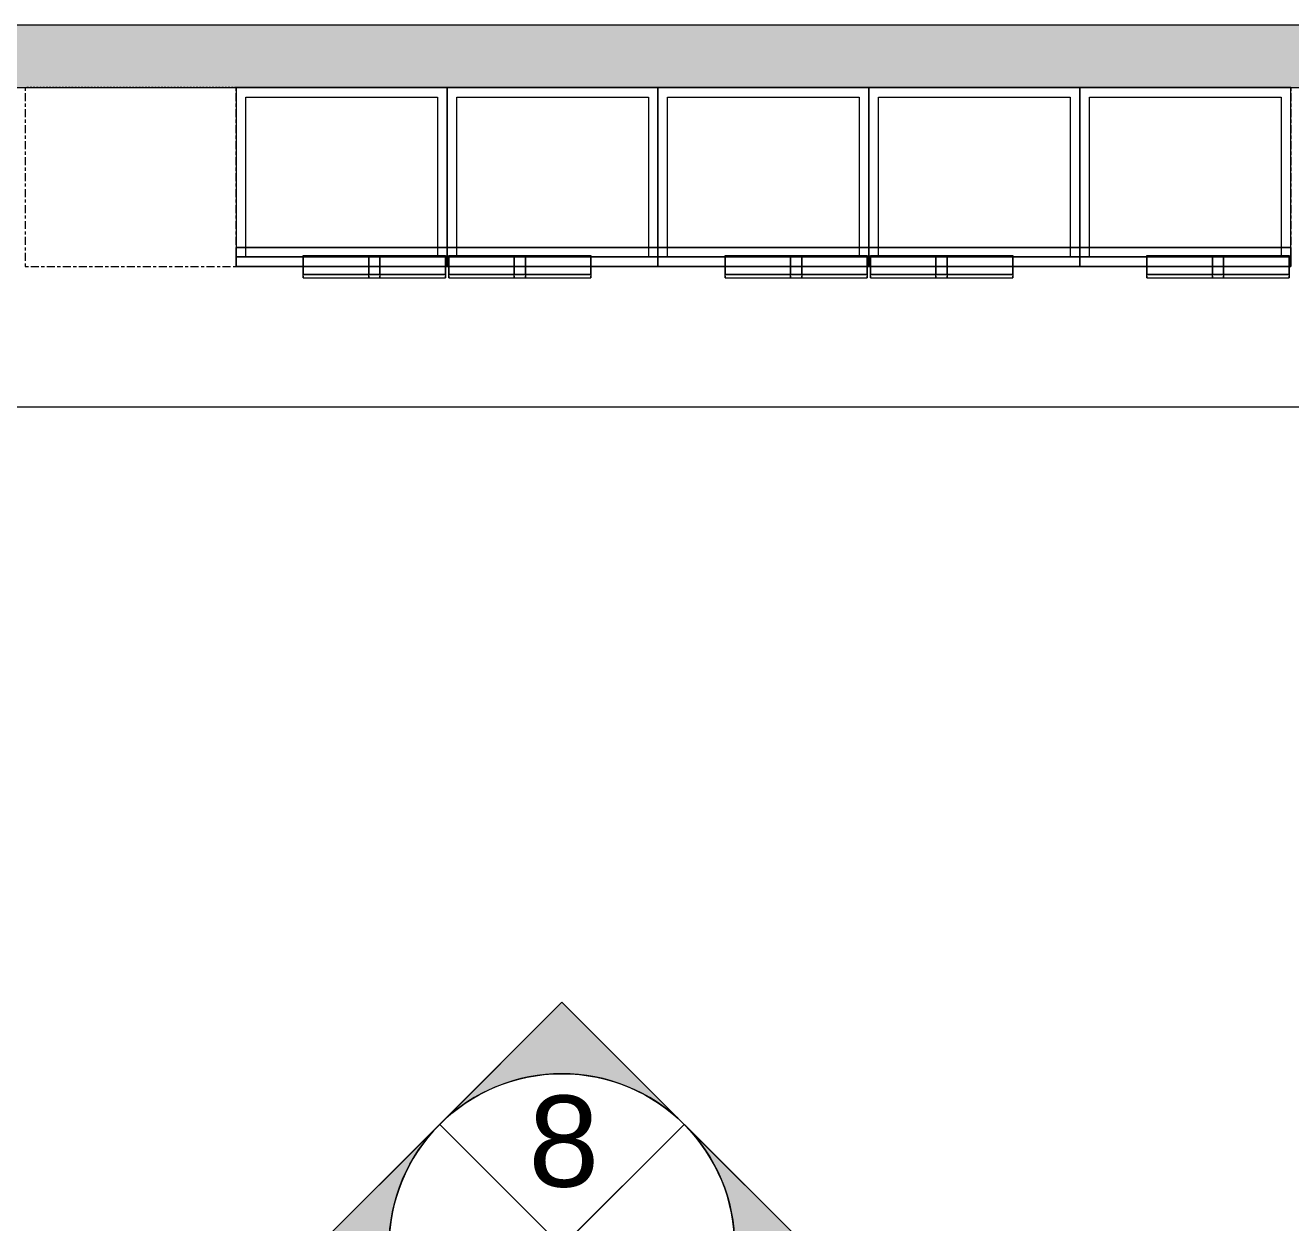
# Model space of a CAD drawing. Header units: inches. Extents: x 41 to 2552, y -541 to 533.
# Drawn here: x 1395.3 to 1494.3, y -209.6 to -115.9 of the extents above; entities that cross this region are included whole.
import ezdxf

# ---------------------------------------------------------------- set-up
doc = ezdxf.new("R2010")
doc.units = ezdxf.units.IN
doc.header["$MEASUREMENT"] = 0
doc.linetypes.add('Center', pattern=[1.25, 0.25, -0.1875, 0.625, -0.1875])
doc.linetypes.add('Dash', pattern=[0.25, 0.125, -0.125])
for name, color, linetype, lineweight in [('A-WALL-PATT', 111, 'Continuous', 13), ('G-ANNO-SYMB', 111, 'Continuous', 9), ('I-WALL', 2, 'Continuous', 13), ('Q-CASE', 31, 'Continuous', 9), ('Q-CASE-HDLN', 31, 'Continuous', 9)]:
    doc.layers.add(name, color=color, linetype=linetype, lineweight=lineweight)
doc.styles.add('Arial_2', font='arial.ttf', dxfattribs={"height": 7.125})

# ---------------------------------------------------------------- blocks, each defined once
blk = doc.blocks.new('Counter Top _No Backsplash_ - Standard Counter Top-1781247-New Construction - Partition Plan')
at = {"layer": 'Q-CASE', "lineweight": 13}
blk.add_line((-47.262, 25), (120.988, 25), dxfattribs=at)
blk = doc.blocks.new('MLWK_Upper Cabinet-Single Door - 36_H x 14_D 2-1790928-New Construction - Partition Plan')
at = {"layer": 'Q-CASE', "linetype": 'Center'}
for p, q in [((-8.25, -3.188), (-8.25, -17.188)), ((8.25, -17.188), (8.25, -3.188)), ((-8.25, -17.188), (8.25, -17.188))]:
    blk.add_line(p, q, dxfattribs=at)
at = {"layer": 'Q-CASE-HDLN', "linetype": 'Dash'}
blk.add_line((8.25, -3.188), (-8.25, -3.188), dxfattribs=at)
blk = doc.blocks.new('MLWK_Upper Cabinet-Single Door - 36_H x 14_D 2-V6-New Construction - Partition Plan')
at = {"layer": 'Q-CASE', "lineweight": 13}
for p, q in [((-2.125, 18.063), (-8.125, 18.063)), ((-8.125, 18.063), (-8.125, 17.938)), ((-8.125, 17.813), (-8.125, 18.063)), ((3, 18.063), (-3, 18.063)), ((-3, 18.063), (-3, 18.046)), ((-3, 17.813), (-3, 18.063)), ((-3, 18.046), (-3, 17.938)), ((-2.125, 18.058), (-2.125, 18.063)), ((-2.125, 18.063), (-2.125, 17.813)), ((-2.125, 18.046), (-2.125, 18.058)), ((-2.125, 18), (-2.125, 18.046)), ((-2.125, 17.97), (-2.125, 18)), ((-2.125, 17.938), (-2.125, 17.97)), ((3, 17.938), (3, 18.063)), ((3, 18.063), (3, 17.813)), ((8.25, 17.188), (-8.25, 17.188)), ((-8.25, 17.188), (-8.25, 16.438)), ((-8.25, 16.438), (-8.25, 17.188)), ((-8.25, 17.188), (-8.125, 17.188)), ((-8.125, 17.813), (-2.125, 17.813)), ((-8.125, 17.813), (-8.125, 17.188)), ((-8.125, 17.188), (-8.125, 17.813)), ((-2.125, 17.813), (-8.125, 17.813)), ((-8.125, 17.188), (-8.125, 16.438)), ((-8.125, 16.438), (-8.125, 17.188)), ((-8.125, 17.188), (-3, 17.188)), ((-3, 17.813), (3, 17.813)), ((-3, 17.813), (-3, 17.188)), ((-3, 17.188), (-3, 17.813)), ((3, 17.813), (-3, 17.813)), ((-3, 17.188), (-3, 16.438)), ((-3, 16.438), (-3, 17.188)), ((-3, 17.188), (-2.125, 17.188)), ((-2.125, 17.813), (-2.125, 17.188)), ((-2.125, 17.188), (-2.125, 17.813)), ((-2.125, 17.188), (-2.125, 16.438)), ((-2.125, 16.438), (-2.125, 17.188)), ((-2.125, 17.188), (3, 17.188)), ((3, 17.813), (3, 17.188)), ((3, 17.188), (3, 17.813)), ((3, 17.188), (3, 16.438)), ((3, 16.438), (3, 17.188)), ((3, 17.188), (8.25, 17.188)), ((8.25, 16.438), (8.25, 17.188)), ((8.25, 17.188), (8.25, 16.438)), ((-8.25, 16.438), (8.25, 16.438)), ((-8.125, 16.438), (-8.25, 16.438)), ((8.25, 16.438), (-8.25, 16.438)), ((-8.25, 16.438), (-8.25, 15.688)), ((-8.25, 15.688), (-8.25, 16.438)), ((-8.25, 16.438), (-7.5, 16.438)), ((8.25, 16.438), (-8.25, 16.438)), ((-8.25, 16.438), (-8.25, 3.188)), ((-8.25, 16.438), (-8.25, 15.688)), ((-7.5, 16.438), (-8.25, 16.438)), ((-8.125, 16.438), (-8.125, 16.313)), ((-8.125, 16.313), (-8.125, 16.438)), ((-7.5, 16.438), (-8.125, 16.438)), ((-7.5, 16.438), (-8.125, 16.438)), ((-7.5, 16.438), (-8.125, 16.438)), ((-7.5, 16.313), (-8.125, 16.313)), ((-7.5, 16.313), (-8.125, 16.313)), ((-2.125, 16.438), (-7.5, 16.438)), ((-3, 16.438), (-7.5, 16.438)), ((-3, 16.438), (-7.5, 16.438)), ((-7.5, 16.438), (7.5, 16.438)), ((-7.5, 16.438), (7.5, 16.438)), ((-7.5, 3.938), (-7.5, 16.438)), ((-7.5, 15.688), (-7.5, 16.438)), ((-7.5, 16.438), (7.5, 16.438)), ((7.5, 16.438), (-7.5, 16.438)), ((-3, 16.313), (-7.5, 16.313)), ((-2.125, 16.313), (-7.5, 16.313)), ((-3, 16.438), (-3, 16.313)), ((-3, 16.313), (-3, 16.438)), ((3, 16.438), (-3, 16.438)), ((-2.125, 16.438), (-3, 16.438)), ((-2.125, 16.438), (-3, 16.438)), ((-2.125, 16.438), (-3, 16.438)), ((-2.125, 16.313), (-3, 16.313)), ((3, 16.313), (-3, 16.313)), ((-2.125, 16.313), (-3, 16.313)), ((3, 16.438), (-2.125, 16.438)), ((-2.125, 16.438), (-2.125, 16.313)), ((-2.125, 16.313), (-2.125, 16.438)), ((3, 16.438), (-2.125, 16.438)), ((3, 16.313), (-2.125, 16.313)), ((3, 16.438), (3, 16.313)), ((3, 16.313), (3, 16.438)), ((7.5, 16.438), (3, 16.438)), ((8.25, 16.438), (7.5, 16.438)), ((7.5, 16.438), (8.25, 16.438)), ((7.5, 16.438), (7.5, 3.938)), ((7.5, 16.438), (7.5, 15.688)), ((8.25, 16.438), (7.5, 16.438)), ((8.25, 15.688), (8.25, 16.438)), ((8.25, 16.438), (8.25, 15.688)), ((8.25, 3.188), (8.25, 16.438)), ((8.25, 15.688), (8.25, 16.438)), ((-8.25, 15.688), (8.25, 15.688)), ((-7.5, 15.688), (-8.25, 15.688)), ((-8.25, 15.688), (-8.25, 3.188)), ((7.5, 15.688), (-7.5, 15.688)), ((-7.5, 3.938), (-7.5, 15.688)), ((8.25, 15.688), (7.5, 15.688)), ((7.5, 15.688), (7.5, 3.938)), ((8.25, 3.188), (8.25, 15.688)), ((-8.25, 3.188), (8.25, 3.188)), ((-8.25, 3.188), (8.25, 3.188)), ((7.5, 3.938), (-7.5, 3.938)), ((7.5, 3.938), (-7.5, 3.938))]:
    blk.add_line(p, q, dxfattribs=at)
at = {"layer": 'Q-CASE', "linetype": 'Center'}
for p, q in [((-8.25, 3.188), (-8.25, 17.188)), ((-8.25, 17.188), (8.25, 17.188)), ((8.25, 17.188), (8.25, 3.188))]:
    blk.add_line(p, q, dxfattribs=at)
at = {"layer": 'Q-CASE-HDLN', "linetype": 'Dash'}
blk.add_line((8.25, 3.188), (-8.25, 3.188), dxfattribs=at)
blk = doc.blocks.new('MLWK_Upper Cabinet-Single Door - 36_H x 14_D 2-V7-New Construction - Partition Plan')
at = {"layer": 'Q-CASE', "linetype": 'Center'}
for p, q in [((-8.25, -3.188), (-8.25, -17.188)), ((8.25, -17.188), (8.25, -3.188)), ((-8.25, -17.188), (8.25, -17.188))]:
    blk.add_line(p, q, dxfattribs=at)
at = {"layer": 'Q-CASE', "lineweight": 13}
for p, q in [((8.25, -3.188), (-8.25, -3.188)), ((-8.25, -3.188), (-8.25, -16.438)), ((-8.25, -3.188), (-8.25, -15.688)), ((8.25, -3.188), (-8.25, -3.188)), ((-7.5, -16.438), (-7.5, -3.938)), ((-7.5, -3.938), (7.5, -3.938)), ((-7.5, -3.938), (7.5, -3.938)), ((-7.5, -15.688), (-7.5, -3.938)), ((7.5, -3.938), (7.5, -16.438)), ((7.5, -3.938), (7.5, -15.688)), ((8.25, -16.438), (8.25, -3.188)), ((8.25, -15.688), (8.25, -3.188)), ((8.25, -15.688), (-8.25, -15.688)), ((-8.25, -15.688), (-8.25, -16.438)), ((-8.25, -16.438), (-8.25, -15.688)), ((-8.25, -15.688), (-7.5, -15.688)), ((-8.25, -15.688), (-8.25, -16.438)), ((-7.5, -16.438), (-7.5, -15.688)), ((-7.483, -15.688), (7.5, -15.688)), ((7.5, -15.688), (8.25, -15.688)), ((7.5, -15.688), (7.5, -16.438)), ((8.25, -16.438), (8.25, -15.688)), ((8.25, -15.688), (8.25, -16.438)), ((8.25, -16.438), (8.25, -15.688)), ((8.25, -16.438), (-8.25, -16.438)), ((-8.25, -16.438), (-8.25, -17.188)), ((-8.25, -17.188), (-8.25, -16.438)), ((-8.25, -16.438), (-8.125, -16.438)), ((-8.25, -16.438), (8.25, -16.438)), ((-7.5, -16.438), (-8.25, -16.438)), ((-8.25, -16.438), (8.25, -16.438)), ((-8.25, -16.438), (-7.5, -16.438)), ((-8.125, -16.438), (-8.125, -16.313)), ((-8.125, -16.313), (-8.125, -16.438)), ((-8.125, -16.313), (-7.5, -16.313)), ((-8.125, -16.313), (-7.5, -16.313)), ((-8.125, -17.188), (-8.125, -16.438)), ((-8.125, -16.438), (-8.125, -17.188)), ((-8.125, -16.438), (-7.5, -16.438)), ((-8.125, -16.438), (-7.5, -16.438)), ((-8.125, -16.438), (-7.5, -16.438)), ((7.5, -16.438), (-7.5, -16.438)), ((7.5, -16.438), (-7.5, -16.438)), ((-7.483, -16.313), (-3.04, -16.313)), ((-7.483, -16.313), (-2.125, -16.313)), ((-7.483, -16.438), (-2.125, -16.438)), ((-7.483, -16.438), (-3.04, -16.438)), ((-7.483, -16.438), (-3.04, -16.438)), ((7.5, -16.438), (-7.483, -16.438)), ((-7.483, -16.438), (7.5, -16.438)), ((-3, -16.438), (-3, -16.313)), ((-3, -16.313), (-3, -16.438)), ((-3, -16.313), (-2.125, -16.313)), ((-3, -16.313), (3, -16.313)), ((-3, -16.313), (-2.125, -16.313)), ((-3, -17.188), (-3, -16.438)), ((-3, -16.438), (-3, -17.188)), ((-3, -16.438), (3, -16.438)), ((-3, -16.438), (-2.125, -16.438)), ((-3, -16.438), (-2.125, -16.438)), ((-3, -16.438), (-2.125, -16.438)), ((-2.125, -16.313), (3, -16.313)), ((-2.125, -16.438), (-2.125, -16.313)), ((-2.125, -16.313), (-2.125, -16.438)), ((-2.125, -16.438), (3, -16.438)), ((-2.125, -17.188), (-2.125, -16.438)), ((-2.125, -16.438), (-2.125, -17.188)), ((-2.125, -16.438), (3, -16.438)), ((3, -16.438), (3, -16.313)), ((3, -16.313), (3, -16.438)), ((3, -17.188), (3, -16.438)), ((3, -16.438), (3, -17.188)), ((3, -16.438), (7.5, -16.438)), ((7.5, -16.438), (8.25, -16.438)), ((8.25, -16.438), (7.5, -16.438)), ((7.5, -16.438), (8.25, -16.438)), ((8.25, -17.188), (8.25, -16.438)), ((8.25, -16.438), (8.25, -17.188)), ((-8.25, -17.188), (8.25, -17.188)), ((-8.125, -17.188), (-8.25, -17.188)), ((-8.125, -17.813), (-8.125, -17.188)), ((-8.125, -17.188), (-8.125, -17.813)), ((-3.04, -17.188), (-8.125, -17.188)), ((-2.125, -17.813), (-8.125, -17.813)), ((-8.125, -18.063), (-8.125, -17.813)), ((-8.125, -17.813), (-2.125, -17.813)), ((-3, -17.813), (-3, -17.188)), ((-3, -17.188), (-3, -17.813)), ((-2.125, -17.188), (-3, -17.188)), ((3, -17.813), (-3, -17.813)), ((-3, -18.063), (-3, -17.813)), ((-3, -17.813), (3, -17.813)), ((-2.125, -17.813), (-2.125, -17.188)), ((-2.125, -17.188), (-2.125, -17.813)), ((3, -17.188), (-2.125, -17.188)), ((-2.125, -17.813), (-2.125, -18.063)), ((3, -17.813), (3, -17.188)), ((3, -17.188), (3, -17.813)), ((8.25, -17.188), (3, -17.188)), ((3, -17.813), (3, -18.063)), ((-8.125, -17.938), (-8.125, -18.063)), ((-8.125, -18.063), (-2.125, -18.063)), ((-3, -17.938), (-3, -18.063)), ((-3, -18.063), (3, -18.063)), ((-2.125, -18.063), (-2.125, -17.938)), ((3, -18.063), (3, -17.938))]:
    blk.add_line(p, q, dxfattribs=at)
at = {"layer": 'Q-CASE-HDLN', "linetype": 'Dash'}
blk.add_line((8.25, -3.188), (-8.25, -3.188), dxfattribs=at)
blk = doc.blocks.new('MLWK_Upper Cabinet-Single Door - 36_H x 14_D 2-V8-New Construction - Partition Plan')
at = {"layer": 'Q-CASE', "lineweight": 13}
for p, q in [((-2.125, 18.063), (-8.125, 18.063)), ((-8.125, 18.063), (-8.125, 17.938)), ((-8.125, 17.813), (-8.125, 18.063)), ((3, 18.063), (-3, 18.063)), ((-3, 18.063), (-3, 17.97)), ((-3, 17.813), (-3, 18.063)), ((-3, 17.97), (-3, 17.938)), ((-2.125, 18.046), (-2.125, 18.063)), ((-2.125, 18.063), (-2.125, 17.813)), ((-2.125, 17.97), (-2.125, 18.046)), ((-2.125, 17.938), (-2.125, 17.97)), ((3, 17.938), (3, 18.063)), ((3, 18.063), (3, 17.813)), ((8.25, 17.188), (-8.25, 17.188)), ((-8.25, 17.188), (-8.25, 16.438)), ((-8.25, 16.438), (-8.25, 17.188)), ((-8.25, 17.188), (-8.125, 17.188)), ((-8.125, 17.813), (-2.125, 17.813)), ((-8.125, 17.813), (-8.125, 17.188)), ((-8.125, 17.188), (-8.125, 17.813)), ((-2.125, 17.813), (-8.125, 17.813)), ((-8.125, 17.188), (-8.125, 16.438)), ((-8.125, 16.438), (-8.125, 17.188)), ((-8.125, 17.188), (-3, 17.188)), ((-3, 17.813), (3, 17.813)), ((-3, 17.813), (-3, 17.188)), ((-3, 17.188), (-3, 17.813)), ((3, 17.813), (-3, 17.813)), ((-3, 17.188), (-3, 16.438)), ((-3, 16.438), (-3, 17.188)), ((-3, 17.188), (-2.125, 17.188)), ((-2.125, 17.813), (-2.125, 17.188)), ((-2.125, 17.188), (-2.125, 17.813)), ((-2.125, 17.188), (-2.125, 16.438)), ((-2.125, 16.438), (-2.125, 17.188)), ((-2.125, 17.188), (3, 17.188)), ((3, 17.813), (3, 17.188)), ((3, 17.188), (3, 17.813)), ((3, 17.188), (3, 16.438)), ((3, 16.438), (3, 17.188)), ((3, 17.188), (8.25, 17.188)), ((8.25, 16.438), (8.25, 17.188)), ((8.25, 17.188), (8.25, 16.438)), ((-8.25, 16.438), (8.25, 16.438)), ((-8.125, 16.438), (-8.25, 16.438)), ((8.25, 16.438), (-8.25, 16.438)), ((-8.25, 16.438), (-8.25, 15.688)), ((-8.25, 15.688), (-8.25, 16.438)), ((-8.25, 16.438), (-7.5, 16.438)), ((8.25, 16.438), (-8.25, 16.438)), ((-8.25, 16.438), (-8.25, 3.188)), ((-8.25, 16.438), (-8.25, 15.688)), ((-7.5, 16.438), (-8.25, 16.438)), ((-8.125, 16.438), (-8.125, 16.313)), ((-8.125, 16.313), (-8.125, 16.438)), ((-7.5, 16.438), (-8.125, 16.438)), ((-7.5, 16.438), (-8.125, 16.438)), ((-7.5, 16.438), (-8.125, 16.438)), ((-7.5, 16.313), (-8.125, 16.313)), ((-7.5, 16.313), (-8.125, 16.313)), ((-2.125, 16.438), (-7.5, 16.438)), ((-3, 16.438), (-7.5, 16.438)), ((-3, 16.438), (-7.5, 16.438)), ((-7.5, 16.438), (7.5, 16.438)), ((-7.5, 16.438), (7.5, 16.438)), ((-7.5, 3.938), (-7.5, 16.438)), ((-7.5, 15.688), (-7.5, 16.438)), ((-7.5, 16.438), (7.5, 16.438)), ((7.5, 16.438), (-7.5, 16.438)), ((-3, 16.313), (-7.5, 16.313)), ((-2.125, 16.313), (-7.5, 16.313)), ((-3, 16.438), (-3, 16.313)), ((-3, 16.313), (-3, 16.438)), ((3, 16.438), (-3, 16.438)), ((-2.125, 16.438), (-3, 16.438)), ((-2.125, 16.438), (-3, 16.438)), ((-2.125, 16.438), (-3, 16.438)), ((-2.125, 16.313), (-3, 16.313)), ((3, 16.313), (-3, 16.313)), ((-2.125, 16.313), (-3, 16.313)), ((3, 16.438), (-2.125, 16.438)), ((-2.125, 16.438), (-2.125, 16.313)), ((-2.125, 16.313), (-2.125, 16.438)), ((3, 16.438), (-2.125, 16.438)), ((3, 16.313), (-2.125, 16.313)), ((3, 16.438), (3, 16.313)), ((3, 16.313), (3, 16.438)), ((7.5, 16.438), (3, 16.438)), ((8.25, 16.438), (7.5, 16.438)), ((7.5, 16.438), (8.25, 16.438)), ((7.5, 16.438), (7.5, 3.938)), ((7.5, 16.438), (7.5, 15.688)), ((8.25, 16.438), (7.5, 16.438)), ((8.25, 15.688), (8.25, 16.438)), ((8.25, 16.438), (8.25, 15.688)), ((8.25, 3.188), (8.25, 16.438)), ((8.25, 15.688), (8.25, 16.438)), ((-8.25, 15.688), (8.25, 15.688)), ((-7.5, 15.688), (-8.25, 15.688)), ((-8.25, 15.688), (-8.25, 3.188)), ((7.5, 15.688), (-7.5, 15.688)), ((-7.5, 3.938), (-7.5, 15.688)), ((8.25, 15.688), (7.5, 15.688)), ((7.5, 15.688), (7.5, 3.938)), ((8.25, 3.188), (8.25, 15.688)), ((-8.25, 3.188), (8.25, 3.188)), ((-8.25, 3.188), (8.25, 3.188)), ((7.5, 3.938), (-7.5, 3.938)), ((7.5, 3.938), (-7.5, 3.938))]:
    blk.add_line(p, q, dxfattribs=at)
at = {"layer": 'Q-CASE', "linetype": 'Center'}
for p, q in [((-8.25, 3.188), (-8.25, 17.188)), ((-8.25, 17.188), (8.25, 17.188)), ((8.25, 17.188), (8.25, 3.188))]:
    blk.add_line(p, q, dxfattribs=at)
at = {"layer": 'Q-CASE-HDLN', "linetype": 'Dash'}
blk.add_line((8.25, 3.188), (-8.25, 3.188), dxfattribs=at)
blk = doc.blocks.new('MLWK_Upper Cabinet-Single Door - 36_H x 14_D 2-V9-New Construction - Partition Plan')
at = {"layer": 'Q-CASE', "linetype": 'Center'}
for p, q in [((-8.25, -3.188), (-8.25, -17.188)), ((8.25, -17.188), (8.25, -3.188)), ((-8.25, -17.188), (8.25, -17.188))]:
    blk.add_line(p, q, dxfattribs=at)
at = {"layer": 'Q-CASE', "lineweight": 13}
for p, q in [((8.25, -3.188), (-8.25, -3.188)), ((-8.25, -3.188), (-8.25, -16.438)), ((-8.25, -3.188), (-8.25, -15.688)), ((8.25, -3.188), (-8.25, -3.188)), ((-7.5, -16.438), (-7.5, -3.938)), ((-7.5, -3.938), (7.5, -3.938)), ((-7.5, -3.938), (7.5, -3.938)), ((-7.5, -15.688), (-7.5, -3.938)), ((7.5, -3.938), (7.5, -16.438)), ((7.5, -3.938), (7.5, -15.688)), ((8.25, -16.438), (8.25, -3.188)), ((8.25, -15.688), (8.25, -3.188)), ((8.25, -15.688), (-8.25, -15.688)), ((-8.25, -15.688), (-8.25, -16.438)), ((-8.25, -16.438), (-8.25, -15.688)), ((-8.25, -15.688), (-7.5, -15.688)), ((-8.25, -15.688), (-8.25, -16.438)), ((-7.5, -15.688), (7.5, -15.688)), ((-7.5, -16.438), (-7.5, -15.688)), ((7.5, -15.688), (8.25, -15.688)), ((7.5, -15.688), (7.5, -16.438)), ((8.25, -16.438), (8.25, -15.688)), ((8.25, -15.688), (8.25, -16.438)), ((8.25, -16.438), (8.25, -15.688)), ((8.25, -16.438), (-8.25, -16.438)), ((-8.25, -16.438), (-8.25, -17.188)), ((-8.25, -17.188), (-8.25, -16.438)), ((-8.25, -16.438), (-8.125, -16.438)), ((-8.25, -16.438), (8.25, -16.438)), ((-7.5, -16.438), (-8.25, -16.438)), ((-8.25, -16.438), (8.25, -16.438)), ((-8.25, -16.438), (-7.5, -16.438)), ((-8.125, -16.438), (-8.125, -16.313)), ((-8.125, -16.313), (-8.125, -16.438)), ((-8.125, -16.313), (-7.5, -16.313)), ((-8.125, -16.313), (-7.5, -16.313)), ((-8.125, -17.188), (-8.125, -16.438)), ((-8.125, -16.438), (-8.125, -17.188)), ((-8.125, -16.438), (-7.5, -16.438)), ((-8.125, -16.438), (-7.5, -16.438)), ((-8.125, -16.438), (-7.5, -16.438)), ((-7.5, -16.313), (-3, -16.313)), ((-7.5, -16.313), (-2.125, -16.313)), ((-7.5, -16.438), (-2.125, -16.438)), ((-7.5, -16.438), (-3, -16.438)), ((-7.5, -16.438), (-3, -16.438)), ((7.5, -16.438), (-7.5, -16.438)), ((7.5, -16.438), (-7.5, -16.438)), ((7.5, -16.438), (-7.5, -16.438)), ((-7.5, -16.438), (7.5, -16.438)), ((-3, -16.438), (-3, -16.313)), ((-3, -16.313), (-3, -16.438)), ((-3, -16.313), (-2.125, -16.313)), ((-3, -16.313), (3, -16.313)), ((-3, -16.313), (-2.125, -16.313)), ((-3, -17.188), (-3, -16.438)), ((-3, -16.438), (-3, -17.188)), ((-3, -16.438), (3, -16.438)), ((-3, -16.438), (-2.125, -16.438)), ((-3, -16.438), (-2.125, -16.438)), ((-3, -16.438), (-2.125, -16.438)), ((-2.125, -16.313), (3, -16.313)), ((-2.125, -16.438), (-2.125, -16.313)), ((-2.125, -16.313), (-2.125, -16.438)), ((-2.125, -16.438), (3, -16.438)), ((-2.125, -17.188), (-2.125, -16.438)), ((-2.125, -16.438), (-2.125, -17.188)), ((-2.125, -16.438), (3, -16.438)), ((3, -16.438), (3, -16.313)), ((3, -16.313), (3, -16.438)), ((3, -17.188), (3, -16.438)), ((3, -16.438), (3, -17.188)), ((3, -16.438), (7.5, -16.438)), ((7.5, -16.438), (8.25, -16.438)), ((8.25, -16.438), (7.5, -16.438)), ((7.5, -16.438), (8.25, -16.438)), ((8.25, -17.188), (8.25, -16.438)), ((8.25, -16.438), (8.25, -17.188)), ((-8.25, -17.188), (8.25, -17.188)), ((-8.125, -17.188), (-8.25, -17.188)), ((-8.125, -17.813), (-8.125, -17.188)), ((-8.125, -17.188), (-8.125, -17.813)), ((-3, -17.188), (-8.125, -17.188)), ((-2.125, -17.813), (-8.125, -17.813)), ((-8.125, -18.063), (-8.125, -17.813)), ((-8.125, -17.813), (-2.125, -17.813)), ((-3, -17.813), (-3, -17.188)), ((-3, -17.188), (-3, -17.813)), ((-2.125, -17.188), (-3, -17.188)), ((3, -17.813), (-3, -17.813)), ((-3, -18.063), (-3, -17.813)), ((-3, -17.813), (3, -17.813)), ((-2.125, -17.813), (-2.125, -17.188)), ((-2.125, -17.188), (-2.125, -17.813)), ((3, -17.188), (-2.125, -17.188)), ((-2.125, -17.813), (-2.125, -18.063)), ((3, -17.813), (3, -17.188)), ((3, -17.188), (3, -17.813)), ((8.25, -17.188), (3, -17.188)), ((3, -17.813), (3, -18.063)), ((-8.125, -17.938), (-8.125, -18.063)), ((-8.125, -18.063), (-2.125, -18.063)), ((-3, -17.938), (-3, -18.063)), ((-3, -18.063), (3, -18.063)), ((-2.125, -18.063), (-2.125, -17.938)), ((3, -18.063), (3, -17.938))]:
    blk.add_line(p, q, dxfattribs=at)
at = {"layer": 'Q-CASE-HDLN', "linetype": 'Dash'}
blk.add_line((8.25, -3.188), (-8.25, -3.188), dxfattribs=at)
blk = doc.blocks.new('MLWK_Upper Cabinet-Single Door - 36_H x 14_D 2-V10-New Construction - Partition Plan')
at = {"layer": 'Q-CASE', "lineweight": 13}
for p, q in [((-2.125, 18.063), (-8.125, 18.063)), ((-8.125, 18.063), (-8.125, 17.938)), ((-8.125, 17.813), (-8.125, 18.063)), ((3, 18.063), (-3, 18.063)), ((-3, 18.063), (-3, 18.058)), ((-3, 17.813), (-3, 18.063)), ((-3, 18.058), (-3, 18.046)), ((-3, 18.046), (-3, 18.026)), ((-3, 18.026), (-3, 18)), ((-3, 18), (-3, 17.938)), ((-2.125, 18), (-2.125, 18.063)), ((-2.125, 18.063), (-2.125, 17.813)), ((-2.125, 17.97), (-2.125, 18)), ((-2.125, 17.938), (-2.125, 17.97)), ((3, 17.938), (3, 18.063)), ((3, 18.063), (3, 17.813)), ((8.25, 17.188), (-8.25, 17.188)), ((-8.25, 17.188), (-8.25, 16.438)), ((-8.25, 16.438), (-8.25, 17.188)), ((-8.25, 17.188), (-8.125, 17.188)), ((-8.125, 17.813), (-2.125, 17.813)), ((-8.125, 17.813), (-8.125, 17.188)), ((-8.125, 17.188), (-8.125, 17.813)), ((-2.125, 17.813), (-8.125, 17.813)), ((-8.125, 17.188), (-8.125, 16.438)), ((-8.125, 16.438), (-8.125, 17.188)), ((-8.125, 17.188), (-3, 17.188)), ((-3, 17.813), (3, 17.813)), ((-3, 17.813), (-3, 17.188)), ((-3, 17.188), (-3, 17.813)), ((3, 17.813), (-3, 17.813)), ((-3, 17.188), (-3, 16.438)), ((-3, 16.438), (-3, 17.188)), ((-3, 17.188), (-2.125, 17.188)), ((-2.125, 17.813), (-2.125, 17.188)), ((-2.125, 17.188), (-2.125, 17.813)), ((-2.125, 17.188), (-2.125, 16.438)), ((-2.125, 16.438), (-2.125, 17.188)), ((-2.125, 17.188), (3, 17.188)), ((3, 17.813), (3, 17.188)), ((3, 17.188), (3, 17.813)), ((3, 17.188), (3, 16.438)), ((3, 16.438), (3, 17.188)), ((3, 17.188), (8.25, 17.188)), ((8.25, 16.438), (8.25, 17.188)), ((8.25, 17.188), (8.25, 16.438)), ((-8.25, 16.438), (8.25, 16.438)), ((-8.125, 16.438), (-8.25, 16.438)), ((8.25, 16.438), (-8.25, 16.438)), ((-8.25, 16.438), (-8.25, 15.688)), ((-8.25, 15.688), (-8.25, 16.438)), ((-8.25, 16.438), (-7.5, 16.438)), ((8.25, 16.438), (-8.25, 16.438)), ((-8.25, 16.438), (-8.25, 3.188)), ((-8.25, 16.438), (-8.25, 15.688)), ((-7.5, 16.438), (-8.25, 16.438)), ((-8.125, 16.438), (-8.125, 16.313)), ((-8.125, 16.313), (-8.125, 16.438)), ((-7.5, 16.438), (-8.125, 16.438)), ((-7.5, 16.438), (-8.125, 16.438)), ((-7.5, 16.438), (-8.125, 16.438)), ((-7.5, 16.313), (-8.125, 16.313)), ((-7.5, 16.313), (-8.125, 16.313)), ((-2.125, 16.438), (-7.5, 16.438)), ((-3, 16.438), (-7.5, 16.438)), ((-3, 16.438), (-7.5, 16.438)), ((-7.5, 16.438), (7.5, 16.438)), ((-7.5, 16.438), (7.5, 16.438)), ((-7.5, 3.938), (-7.5, 16.438)), ((-7.5, 15.688), (-7.5, 16.438)), ((-7.5, 16.438), (7.5, 16.438)), ((7.5, 16.438), (-7.5, 16.438)), ((-3, 16.313), (-7.5, 16.313)), ((-2.125, 16.313), (-7.5, 16.313)), ((-3, 16.438), (-3, 16.313)), ((-3, 16.313), (-3, 16.438)), ((3, 16.438), (-3, 16.438)), ((-2.125, 16.438), (-3, 16.438)), ((-2.125, 16.438), (-3, 16.438)), ((-2.125, 16.438), (-3, 16.438)), ((-2.125, 16.313), (-3, 16.313)), ((3, 16.313), (-3, 16.313)), ((-2.125, 16.313), (-3, 16.313)), ((3, 16.438), (-2.125, 16.438)), ((-2.125, 16.438), (-2.125, 16.313)), ((-2.125, 16.313), (-2.125, 16.438)), ((3, 16.438), (-2.125, 16.438)), ((3, 16.313), (-2.125, 16.313)), ((3, 16.438), (3, 16.313)), ((3, 16.313), (3, 16.438)), ((7.5, 16.438), (3, 16.438)), ((8.25, 16.438), (7.5, 16.438)), ((7.5, 16.438), (8.25, 16.438)), ((7.5, 16.438), (7.5, 3.938)), ((7.5, 16.438), (7.5, 15.688)), ((8.25, 16.438), (7.5, 16.438)), ((8.25, 15.688), (8.25, 16.438)), ((8.25, 16.438), (8.25, 15.688)), ((8.25, 3.188), (8.25, 16.438)), ((8.25, 15.688), (8.25, 16.438)), ((-8.25, 15.688), (8.25, 15.688)), ((-7.5, 15.688), (-8.25, 15.688)), ((-8.25, 15.688), (-8.25, 3.188)), ((7.5, 15.688), (-7.5, 15.688)), ((-7.5, 3.938), (-7.5, 15.688)), ((8.25, 15.688), (7.5, 15.688)), ((7.5, 15.688), (7.5, 3.938)), ((8.25, 3.188), (8.25, 15.688)), ((-8.25, 3.188), (8.25, 3.188)), ((-8.25, 3.188), (8.25, 3.188)), ((7.5, 3.938), (-7.5, 3.938)), ((7.5, 3.938), (-7.5, 3.938))]:
    blk.add_line(p, q, dxfattribs=at)
at = {"layer": 'Q-CASE', "linetype": 'Center'}
for p, q in [((-8.25, 3.188), (-8.25, 17.188)), ((-8.25, 17.188), (8.25, 17.188)), ((8.25, 17.188), (8.25, 3.188))]:
    blk.add_line(p, q, dxfattribs=at)
at = {"layer": 'Q-CASE-HDLN', "linetype": 'Dash'}
blk.add_line((8.25, 3.188), (-8.25, 3.188), dxfattribs=at)
blk = doc.blocks.new('Elevation - Interiors-59324-New Construction - Partition Plan')
at = {"layer": 'G-ANNO-SYMB'}
h = blk.add_hatch(color=256, dxfattribs=at)
edge = h.paths.add_edge_path(flags=0)
edge.add_line((-0.0996, 0.0996), (0, 0.1992))
edge.add_line((0, 0.1992), (0.0996, 0.0996))
edge.add_arc((0, 0), 0.1409, 45, 135)
h = blk.add_hatch(color=256, dxfattribs=at)
edge = h.paths.add_edge_path(flags=0)
edge.add_line((-0.1992, 0), (-0.0996, 0.0996))
edge.add_arc((0, 0), 0.1409, 135, 225)
edge.add_line((-0.0996, -0.0996), (-0.1992, 0))
h = blk.add_hatch(color=256, dxfattribs=at)
edge = h.paths.add_edge_path(flags=0)
edge.add_line((0.1992, 0), (0.0996, -0.0996))
edge.add_arc((0, 0), 0.1409, 315, 405)
edge.add_line((0.0996, 0.0996), (0.1992, 0))
h = blk.add_hatch(color=256, dxfattribs=at)
edge = h.paths.add_edge_path(flags=0)
edge.add_arc((0, 0), 0.1409, 225, 315)
edge.add_line((0.0996, -0.0996), (0, -0.1992))
edge.add_line((0, -0.1992), (-0.0996, -0.0996))
for p, q in [((0, 0.1992), (-0.1992, 0)), ((0, 0.1992), (-0.0996, 0.0996)), ((0.1992, 0), (0, 0.1992)), ((0.0996, 0.0996), (0, 0.1992)), ((-0.0996, 0.0996), (-0.1992, 0)), ((-0.0996, 0.0996), (0.0996, -0.0996)), ((0.0996, 0.0996), (-0.0996, -0.0996)), ((0, 0), (-0.0996, 0.0996)), ((-0.0996, 0.0996), (0, 0)), ((0.0996, 0.0996), (0, 0)), ((0, 0), (0.0996, 0.0996)), ((0.1992, 0), (0.0996, 0.0996)), ((0, -0.1992), (0.1992, 0)), ((-0.1992, 0), (0, -0.1992)), ((-0.1992, 0), (-0.0996, -0.0996)), ((-0.0996, -0.0996), (0, 0)), ((0, 0), (-0.0996, -0.0996)), ((0, 0), (0.0996, -0.0996)), ((0.0996, -0.0996), (0, 0)), ((0.0996, -0.0996), (0.1992, 0)), ((-0.0996, -0.0996), (0, -0.1992)), ((0, -0.1992), (0.0996, -0.0996))]:
    blk.add_line(p, q, dxfattribs=at)
blk.add_circle((0, 0), 0.1409, dxfattribs=at)
for start, end in [(45, 135), (45, 135), (135, 225), (135, 225), (315, 45), (315, 45), (225, 315), (225, 315)]:
    blk.add_arc((0, 0), 0.1409, start, end, dxfattribs=at)
blk = doc.blocks.new('Elevation - Triangle - 51_256_-58624-New Construction - Partition Plan')
at = {"layer": 'G-ANNO-SYMB'}
for p, q in [((0, 0.0996), (-0.0996, 0)), ((0.0996, 0), (0, 0.0996))]:
    blk.add_line(p, q, dxfattribs=at)

msp = doc.modelspace()

# ---------------------------------------------------------------- hatches: boundary and pattern name
at = {"layer": 'A-WALL-PATT'}
msp.add_hatch(color=8, dxfattribs=at).paths.add_polyline_path([(1513.494, -120.763), (1625.064, -120.763), (1625.064, -115.888), (1209.127, -115.888), (1209.127, -120.763), (1512.564, -120.763)], flags=0)

# ---------------------------------------------------------------- linework, layer by layer
at = {"layer": 'I-WALL', "color": 250, "lineweight": 20}
for p, q in [((1622.627, -115.888), (1207.394, -115.888)), ((1344.314, -120.763), (1512.564, -120.763))]:
    msp.add_line(p, q, dxfattribs=at)

# ---------------------------------------------------------------- block references
at = {"layer": 'G-ANNO-SYMB', "xscale": 95.99999999999994, "yscale": 95.99999999999994, "zscale": 95.99999999999994}
for name, p in [('Elevation - Interiors-59324-New Construction - Partition Plan', (1437.299, -211.446)), ('Elevation - Triangle - 51_256_-58624-New Construction - Partition Plan', (1437.299, -201.884))]:
    msp.add_blockref(name, p, dxfattribs=at)
at = {"layer": 'Q-CASE', "lineweight": 13}
for name, p in [('MLWK_Upper Cabinet-Single Door - 36_H x 14_D 2-1790928-New Construction - Partition Plan', (1403.564, -117.575)), ('MLWK_Upper Cabinet-Single Door - 36_H x 14_D 2-V7-New Construction - Partition Plan', (1436.564, -117.575)), ('MLWK_Upper Cabinet-Single Door - 36_H x 14_D 2-V9-New Construction - Partition Plan', (1469.564, -117.575))]:
    msp.add_blockref(name, p, dxfattribs=at)
at = {"layer": 'Q-CASE', "lineweight": 13, "rotation": 180}
for name, p in [('MLWK_Upper Cabinet-Single Door - 36_H x 14_D 2-V6-New Construction - Partition Plan', (1420.064, -117.575)), ('MLWK_Upper Cabinet-Single Door - 36_H x 14_D 2-V8-New Construction - Partition Plan', (1453.064, -117.575)), ('MLWK_Upper Cabinet-Single Door - 36_H x 14_D 2-V10-New Construction - Partition Plan', (1486.064, -117.575)), ('Counter Top _No Backsplash_ - Standard Counter Top-1781247-New Construction - Partition Plan', (1465.302, -120.763))]:
    msp.add_blockref(name, p, dxfattribs=at)

# ---------------------------------------------------------------- texts
at = {"layer": 'G-ANNO-SYMB', "insert": (1437.442, -199.632), "char_height": 7.125, "width": 6.62938, "attachment_point": 2, "line_spacing_factor": 0.941778, "style": 'Arial_2'}
msp.add_mtext('8', dxfattribs=at)

doc.saveas('drawing.dxf')
